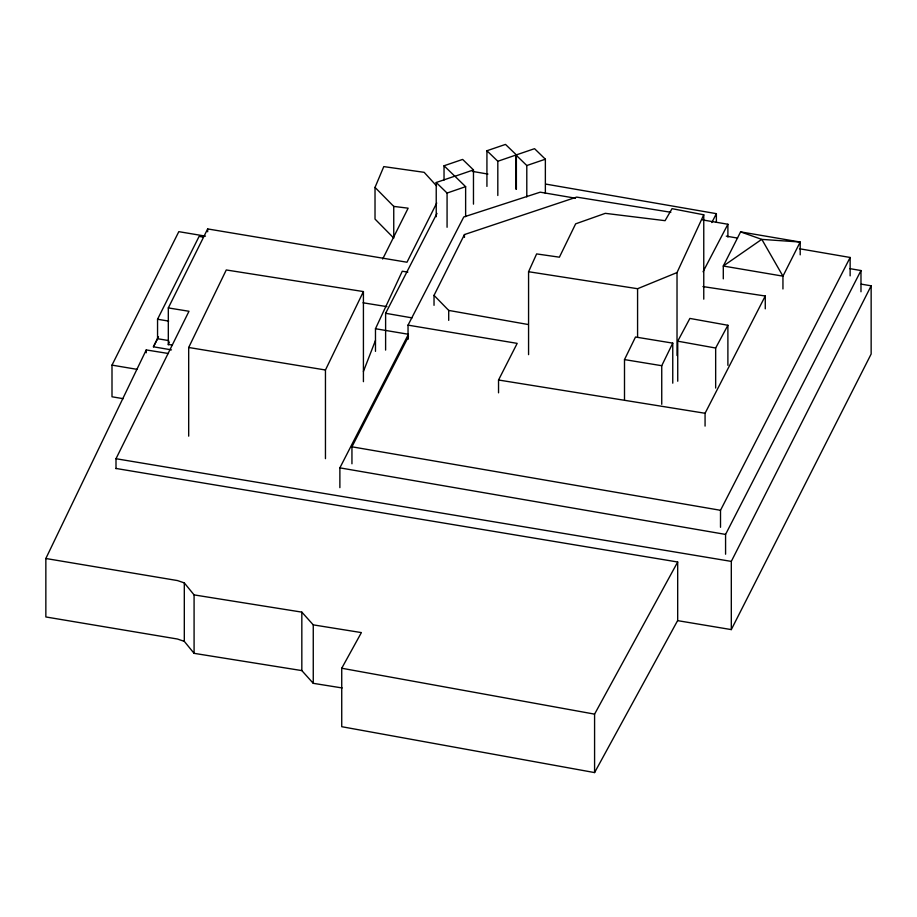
<?xml version="1.0" encoding="UTF-8"?>
<svg xmlns="http://www.w3.org/2000/svg" width="917" height="917" viewBox="0 0 917 917"><rect width="100%" height="100%" fill="white"/><g stroke="black" fill="none" stroke-linecap="round" stroke-linejoin="round"><path stroke-width="1.38" d="M363.419 371.454L375.477 340.425M375.019 187.4L393.748 206.405L393.748 238.065L375.019 219.071L375.019 187.4L383.787 166.607L424.158 172.327L436.607 185.945M528.57 354.65L528.57 271.719L536.628 253.917L559.404 257.184L575.647 223.84L605.3 213.34L665.077 220.676L672.035 208.663L703.763 214.796L703.763 299.16M677.021 355.498L677.021 272.567L703.763 214.796M375.477 351.36L375.477 328.733L402.265 271.237L407.859 272.097M169.462 342.03L168.315 344.448L172.442 345.113M342.133 687.956L313.259 683.325L301.831 670.591L194.083 653.34L184.306 641.361L177.462 639.023L45.85 616.958L45.85 558.499L146.25 349.927L168.453 353.515M325.455 458.66L325.455 369.998L363.419 291.572L226.27 269.965L188.684 347.486L188.684 436.148M624.5 399.629L624.5 359.59L635.504 337.02L672.757 343.13L672.757 383.168M661.742 404.317L661.742 365.711L672.757 343.13M116.001 468.667L116.001 458.718L188.982 311.276L168.315 307.917L168.315 344.849M168.315 307.917L207.666 228.929L406.988 262.228L436.721 203.012M123.187 398.677L112 396.786L112 365.126L178.815 231.657L205.477 236.139M382.676 259.03L408.134 208.182L393.748 206.405M434.028 305.327L434.028 295.366L464.449 234.557L576.655 197.098L670.843 212.274M157.552 339.13L157.552 319.242L199.104 236.403L203.333 237.113M171.468 349.87L153.426 346.809L158.492 336.711M800.197 254.857L800.197 242.031L740.592 231.875L723.295 266.022L723.295 278.848M677.686 620.649L731.308 629.601L731.308 561.399L871.15 285.817L861.292 284.144M731.308 629.601L871.15 354.019L871.15 285.817M498.539 392.831L498.539 380.005L517.177 343.371L408.042 325.134L408.042 339.393M153.426 346.809L157.552 338.717L168.659 340.585M339.875 487.649L339.875 467.853L408.432 334.269L375.477 328.733M351.945 463.796L351.945 446.808L408.478 336.585M711.81 222.567L716.372 213.661L545.741 184.088M705.07 426.107L705.07 413.269L765.271 296.008L702.949 286.574M720.51 527.286L720.51 510.299L850.139 257.471L799.475 248.748M725.576 554.212L725.576 534.416L860.983 270.549L849.75 268.612M385.61 350.088L385.61 313.293L436.973 213.432M408.042 325.134L463.773 216.974L540.216 192.18L575.486 198.21M703.064 271.753L727.892 224.252L702.491 219.908M677.732 381.22L677.732 341.181L689.882 318.428L727.892 325.271L727.892 365.321M715.661 388.063L715.661 348.024L727.892 325.271M45.85 558.499L177.462 580.564L184.306 582.903L194.083 594.892L301.831 612.132L313.259 624.867L361.39 632.592L341.732 668.241L341.732 726.7L594.583 772.584L594.583 714.137L677.686 562.006L116.001 468.461M594.583 772.584L677.686 620.465L677.686 562.006M528.57 271.719L637.579 288.717L677.021 272.567M516.374 154.893L505.496 144.416L486.927 150.743L497.816 161.266L516.374 154.893L516.374 189.12M473.47 169.92L454.912 176.293L444.034 165.771L462.638 159.42L473.47 169.92L473.47 204.147M465.63 186.667L454.832 176.156L436.228 182.506L447.072 193.051L465.63 186.667L465.63 216.618M515.996 189.234L515.996 155.007L534.554 148.68L545.363 159.203L545.363 193.43M515.996 155.007L526.794 165.53L545.363 159.203M363.04 302.782L386.917 306.645M498.539 380.005L705.07 413.269M624.5 359.59L661.742 365.711M188.684 347.486L325.455 369.998M116.001 458.718L731.308 561.399M157.552 319.242L168.659 321.099M112 365.126L137.172 369.368M726.287 236.15L737.555 238.088M351.945 446.808L720.51 510.299M472.415 171.387L487.924 174.07M385.61 313.293L412.02 317.878M339.875 467.853L725.576 534.416M434.028 295.366L448.711 310.416L528.249 324.526M677.732 341.181L715.661 348.024M341.732 668.241L594.583 714.137M740.592 231.875L761.718 239.36L723.295 266.022L782.946 276.155L800.197 242.031L761.832 239.383L782.946 276.155L782.946 288.981M860.983 270.549L860.983 291.766M850.139 257.471L850.139 275.868M765.271 296.008L765.271 308.834M727.892 224.252L727.892 237.079M716.372 213.661L716.372 222.155M637.579 288.717L637.579 337.33M526.794 165.53L526.794 196.903M497.816 161.266L497.816 195.493M486.927 150.743L486.927 186.403M464.449 234.557L464.449 237.4M448.711 310.416L448.711 320.377M447.072 193.051L447.072 227.278M444.034 165.771L444.034 180.041M436.228 182.506L436.228 216.733M363.419 291.572L363.419 381.667M313.259 624.867L313.259 683.325M301.831 612.132L301.831 670.591M207.666 228.929L207.666 231.772M194.083 594.892L194.083 653.34M184.306 582.903L184.306 641.361M146.25 349.927L146.25 352.781"/></g></svg>
